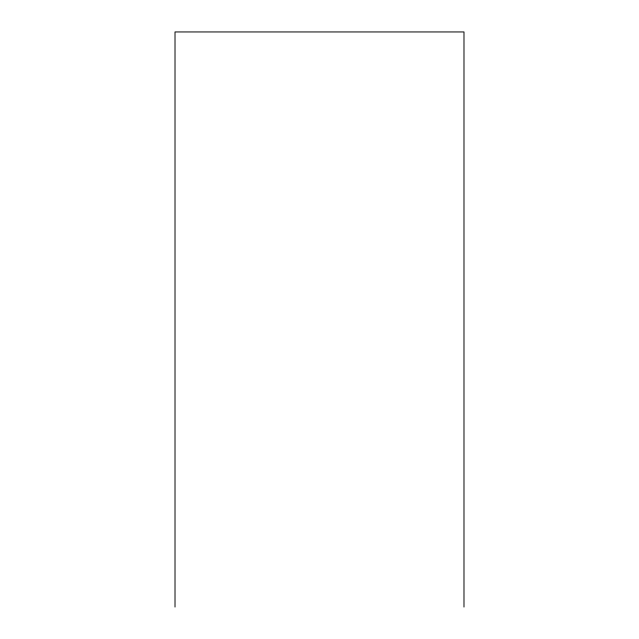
<?xml version="1.0" encoding="UTF-8"?>
<svg xmlns="http://www.w3.org/2000/svg" width="639" height="639" viewBox="0 0 639 639"><rect width="100%" height="100%" fill="white"/><g stroke="black" fill="none" stroke-linecap="round" stroke-linejoin="round"><path stroke-width="0.96" d="M463.986 607.05L463.986 31.95L175.014 31.95L175.014 607.05"/></g></svg>
